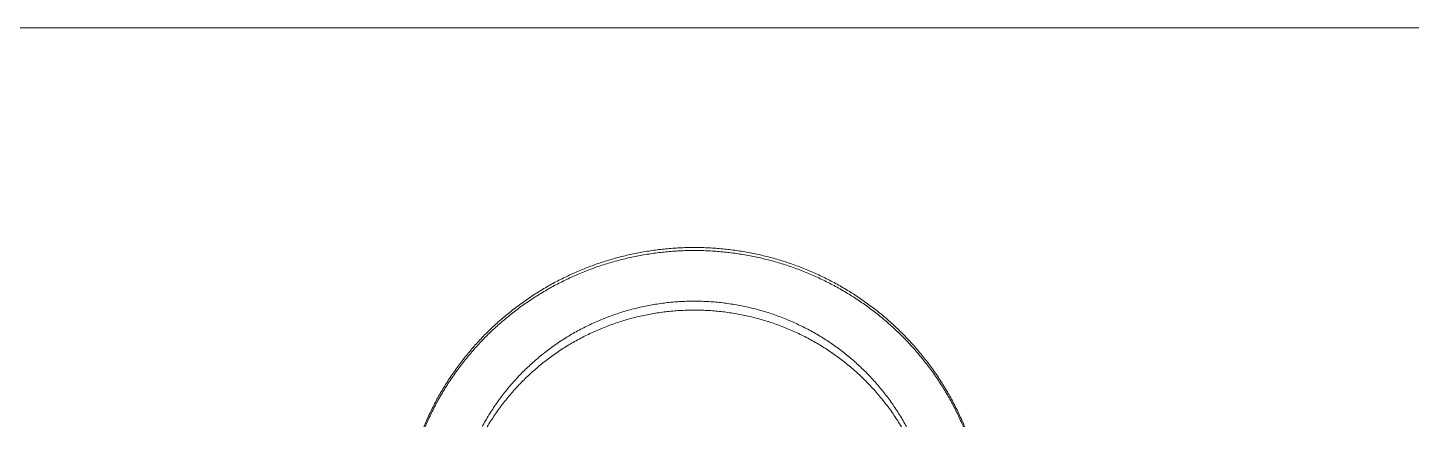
# Model space of a CAD drawing. Extents: x 65572 to 72871, y 30718 to 33858.
# Drawn here: x 65951.726 to 65954.9, y 32366.968 to 32367.882 of the extents above; entities that cross this region are included whole.
import ezdxf

# ---------------------------------------------------------------- set-up
doc = ezdxf.new("R2010")
doc.units = 0
doc.header["$LTSCALE"] = 0.5
doc.header["$MEASUREMENT"] = 0
doc.layers.get('0').update_dxf_attribs({"color": 20, "linetype": 'CONTINUOUS'})
doc.layers.add('Layout', color=154, linetype='CONTINUOUS', lineweight=5)

# ---------------------------------------------------------------- blocks, each defined once
blk = doc.blocks.new('button')
at = {"color": 0}
for points in [[(66732.747, 37141.235), (66732.709, 37141.326), (66732.67, 37141.418), (66732.631, 37141.509), (66732.591, 37141.6), (66732.551, 37141.691), (66732.51, 37141.782), (66732.469, 37141.872), (66732.427, 37141.962), (66732.385, 37142.052), (66732.342, 37142.141), (66732.299, 37142.231), (66732.255, 37142.32), (66732.21, 37142.409), (66732.165, 37142.497), (66732.119, 37142.585), (66732.073, 37142.673), (66732.027, 37142.761), (66731.979, 37142.849), (66731.932, 37142.936), (66731.884, 37143.023), (66731.835, 37143.109), (66731.786, 37143.196), (66731.736, 37143.282), (66731.686, 37143.368), (66731.635, 37143.453), (66731.583, 37143.538), (66731.532, 37143.623), (66731.479, 37143.708), (66731.426, 37143.792), (66731.373, 37143.876), (66731.319, 37143.96), (66731.265, 37144.043), (66731.21, 37144.126), (66731.155, 37144.209), (66731.099, 37144.291), (66731.042, 37144.373), (66730.986, 37144.455), (66730.928, 37144.536), (66730.87, 37144.617), (66730.812, 37144.698), (66730.753, 37144.778), (66730.694, 37144.859), (66730.634, 37144.938), (66730.574, 37145.018), (66730.513, 37145.097), (66730.452, 37145.175), (66730.391, 37145.253), (66730.329, 37145.331), (66730.266, 37145.409), (66730.203, 37145.486), (66730.139, 37145.563), (66730.075, 37145.639), (66730.011, 37145.715), (66729.946, 37145.791), (66729.881, 37145.866), (66729.815, 37145.941), (66729.749, 37146.016), (66729.682, 37146.09), (66729.615, 37146.164), (66729.547, 37146.237), (66729.479, 37146.31), (66729.411, 37146.383), (66729.342, 37146.455), (66729.273, 37146.527), (66729.203, 37146.598), (66729.133, 37146.669), (66729.062, 37146.74), (66728.991, 37146.81), (66728.92, 37146.879), (66728.848, 37146.949), (66728.776, 37147.018), (66728.703, 37147.086), (66728.63, 37147.154), (66728.556, 37147.222), (66728.483, 37147.289), (66728.408, 37147.356), (66728.334, 37147.422), (66728.258, 37147.488), (66728.183, 37147.553), (66728.107, 37147.618), (66728.031, 37147.683), (66727.954, 37147.747), (66727.877, 37147.811), (66727.8, 37147.874), (66727.722, 37147.937), (66727.644, 37147.999), (66727.565, 37148.061), (66727.486, 37148.122), (66727.407, 37148.183), (66727.327, 37148.244), (66727.247, 37148.304), (66727.167, 37148.363), (66727.086, 37148.422), (66727.005, 37148.481), (66726.924, 37148.539), (66726.842, 37148.597), (66726.76, 37148.654), (66726.677, 37148.71), (66726.594, 37148.767), (66726.511, 37148.822), (66726.428, 37148.878), (66726.344, 37148.932), (66726.26, 37148.987), (66726.175, 37149.04), (66726.091, 37149.094), (66726.005, 37149.147), (66725.92, 37149.199), (66725.834, 37149.251), (66725.748, 37149.302), (66725.662, 37149.353), (66725.575, 37149.403), (66725.488, 37149.453), (66725.401, 37149.502), (66725.313, 37149.551), (66725.226, 37149.599), (66725.138, 37149.647), (66725.049, 37149.694), (66724.96, 37149.741), (66724.871, 37149.787), (66724.782, 37149.833), (66724.693, 37149.878), (66724.603, 37149.922), (66724.513, 37149.966), (66724.423, 37150.01), (66724.332, 37150.053), (66724.241, 37150.096), (66724.15, 37150.138), (66724.059, 37150.179), (66723.967, 37150.22), (66723.875, 37150.26), (66723.783, 37150.3), (66723.691, 37150.34), (66723.598, 37150.378), (66723.506, 37150.417), (66723.413, 37150.454), (66723.319, 37150.491), (66723.226, 37150.528), (66723.132, 37150.564), (66723.038, 37150.6), (66722.944, 37150.635), (66722.85, 37150.669), (66722.755, 37150.703), (66722.661, 37150.736), (66722.566, 37150.769), (66722.471, 37150.801), (66722.375, 37150.833), (66722.28, 37150.864), (66722.184, 37150.895), (66722.088, 37150.925), (66721.992, 37150.954), (66721.896, 37150.983), (66721.8, 37151.011), (66721.703, 37151.039), (66721.606, 37151.066), (66721.51, 37151.093), (66721.412, 37151.119), (66721.315, 37151.144), (66721.218, 37151.169), (66721.12, 37151.194), (66721.023, 37151.217), (66720.925, 37151.241), (66720.827, 37151.263), (66720.729, 37151.285), (66720.631, 37151.307), (66720.533, 37151.328), (66720.434, 37151.348), (66720.336, 37151.368), (66720.237, 37151.387), (66720.138, 37151.406), (66720.039, 37151.424), (66719.94, 37151.441), (66719.841, 37151.458), (66719.742, 37151.475), (66719.643, 37151.49), (66719.543, 37151.506), (66719.444, 37151.52), (66719.344, 37151.534), (66719.245, 37151.548), (66719.145, 37151.56), (66719.045, 37151.573), (66718.945, 37151.584), (66718.845, 37151.596), (66718.745, 37151.606), (66718.645, 37151.616), (66718.545, 37151.625), (66718.445, 37151.634), (66718.345, 37151.642), (66718.244, 37151.65), (66718.144, 37151.657), (66718.044, 37151.663), (66717.943, 37151.669), (66717.843, 37151.675), (66717.742, 37151.679), (66717.642, 37151.683), (66717.541, 37151.687), (66717.441, 37151.69), (66717.34, 37151.692), (66717.24, 37151.694), (66717.139, 37151.695), (66717.039, 37151.696), (66716.938, 37151.696), (66716.837, 37151.695), (66716.737, 37151.694), (66716.636, 37151.692), (66716.536, 37151.69), (66716.435, 37151.687), (66716.335, 37151.683), (66716.234, 37151.679), (66716.134, 37151.675), (66716.033, 37151.669), (66715.933, 37151.663), (66715.833, 37151.657), (66715.732, 37151.65), (66715.632, 37151.642), (66715.532, 37151.634), (66715.431, 37151.625), (66715.331, 37151.616), (66715.231, 37151.606), (66715.131, 37151.596), (66715.031, 37151.584), (66714.931, 37151.573), (66714.832, 37151.56), (66714.732, 37151.548), (66714.632, 37151.534), (66714.533, 37151.52), (66714.433, 37151.506), (66714.334, 37151.49), (66714.235, 37151.475), (66714.135, 37151.458), (66714.036, 37151.441), (66713.937, 37151.424), (66713.838, 37151.406), (66713.74, 37151.387), (66713.641, 37151.368), (66713.542, 37151.348), (66713.444, 37151.328), (66713.346, 37151.307), (66713.247, 37151.285), (66713.149, 37151.263), (66713.052, 37151.241), (66712.954, 37151.217), (66712.856, 37151.194), (66712.759, 37151.169), (66712.661, 37151.144), (66712.564, 37151.119), (66712.467, 37151.093), (66712.37, 37151.066), (66712.273, 37151.039), (66712.177, 37151.011), (66712.081, 37150.983), (66711.984, 37150.954), (66711.888, 37150.925), (66711.792, 37150.895), (66711.697, 37150.864), (66711.601, 37150.833), (66711.506, 37150.801), (66711.411, 37150.769), (66711.316, 37150.736), (66711.221, 37150.703), (66711.127, 37150.669), (66711.032, 37150.635), (66710.938, 37150.6), (66710.844, 37150.564), (66710.751, 37150.528), (66710.657, 37150.491), (66710.564, 37150.454), (66710.471, 37150.417), (66710.378, 37150.378), (66710.286, 37150.34), (66710.193, 37150.3), (66710.101, 37150.26), (66710.009, 37150.22), (66709.918, 37150.179), (66709.827, 37150.138), (66709.735, 37150.096), (66709.645, 37150.053), (66709.554, 37150.01), (66709.464, 37149.966), (66709.374, 37149.922), (66709.284, 37149.878), (66709.194, 37149.833), (66709.105, 37149.787), (66709.016, 37149.741), (66708.927, 37149.694), (66708.839, 37149.647), (66708.751, 37149.599), (66708.663, 37149.551), (66708.576, 37149.502), (66708.488, 37149.453), (66708.401, 37149.403), (66708.315, 37149.353), (66708.228, 37149.302), (66708.142, 37149.251), (66708.057, 37149.199), (66707.971, 37149.147), (66707.886, 37149.094), (66707.801, 37149.04), (66707.717, 37148.987), (66707.633, 37148.932), (66707.549, 37148.878), (66707.465, 37148.822), (66707.382, 37148.767), (66707.299, 37148.71), (66707.217, 37148.654), (66707.135, 37148.597), (66707.053, 37148.539), (66706.972, 37148.481), (66706.89, 37148.422), (66706.81, 37148.363), (66706.729, 37148.304), (66706.649, 37148.244), (66706.57, 37148.183), (66706.49, 37148.122), (66706.411, 37148.061), (66706.333, 37147.999), (66706.255, 37147.937), (66706.177, 37147.874), (66706.099, 37147.811), (66706.022, 37147.747), (66705.946, 37147.683), (66705.869, 37147.618), (66705.794, 37147.553), (66705.718, 37147.488), (66705.643, 37147.422), (66705.568, 37147.356), (66705.494, 37147.289), (66705.42, 37147.222), (66705.347, 37147.154), (66705.273, 37147.086), (66705.201, 37147.018), (66705.129, 37146.949), (66705.057, 37146.879), (66704.985, 37146.81), (66704.914, 37146.74), (66704.844, 37146.669), (66704.773, 37146.598), (66704.704, 37146.527), (66704.634, 37146.455), (66704.566, 37146.383), (66704.497, 37146.31), (66704.429, 37146.237), (66704.362, 37146.164), (66704.294, 37146.09), (66704.228, 37146.016), (66704.162, 37145.941), (66704.096, 37145.866), (66704.03, 37145.791), (66703.966, 37145.715), (66703.901, 37145.639), (66703.837, 37145.563), (66703.774, 37145.486), (66703.711, 37145.409), (66703.648, 37145.331), (66703.586, 37145.253), (66703.524, 37145.175), (66703.463, 37145.097), (66703.402, 37145.018), (66703.342, 37144.938), (66703.282, 37144.859), (66703.223, 37144.778), (66703.164, 37144.698), (66703.106, 37144.617), (66703.048, 37144.536), (66702.991, 37144.455), (66702.934, 37144.373), (66702.878, 37144.291), (66702.822, 37144.209), (66702.767, 37144.126), (66702.712, 37144.043), (66702.657, 37143.96), (66702.604, 37143.876), (66702.55, 37143.792), (66702.497, 37143.708), (66702.445, 37143.623), (66702.393, 37143.538), (66702.342, 37143.453), (66702.291, 37143.368), (66702.241, 37143.282), (66702.191, 37143.196), (66702.142, 37143.109), (66702.093, 37143.023), (66702.045, 37142.936), (66701.997, 37142.849), (66701.95, 37142.761), (66701.903, 37142.673), (66701.857, 37142.585), (66701.812, 37142.497), (66701.767, 37142.409), (66701.722, 37142.32), (66701.678, 37142.231), (66701.635, 37142.141), (66701.592, 37142.052), (66701.549, 37141.962), (66701.507, 37141.872), (66701.466, 37141.782), (66701.425, 37141.691), (66701.385, 37141.6), (66701.346, 37141.509), (66701.306, 37141.418), (66701.268, 37141.326), (66701.23, 37141.235)], [(66732.67, 37141.244), (66732.631, 37141.336), (66732.591, 37141.427), (66732.551, 37141.517), (66732.51, 37141.608), (66732.469, 37141.698), (66732.427, 37141.788), (66732.385, 37141.878), (66732.342, 37141.968), (66732.299, 37142.057), (66732.255, 37142.146), (66732.21, 37142.235), (66732.165, 37142.323), (66732.119, 37142.412), (66732.073, 37142.5), (66732.027, 37142.588), (66731.979, 37142.675), (66731.932, 37142.762), (66731.884, 37142.849), (66731.835, 37142.936), (66731.786, 37143.022), (66731.736, 37143.108), (66731.686, 37143.194), (66731.635, 37143.28), (66731.583, 37143.365), (66731.532, 37143.45), (66731.479, 37143.534), (66731.426, 37143.618), (66731.373, 37143.702), (66731.319, 37143.786), (66731.265, 37143.869), (66731.21, 37143.952), (66731.155, 37144.035), (66731.099, 37144.118), (66731.042, 37144.2), (66730.986, 37144.281), (66730.928, 37144.363), (66730.87, 37144.444), (66730.812, 37144.524), (66730.753, 37144.605), (66730.694, 37144.685), (66730.634, 37144.765), (66730.574, 37144.844), (66730.513, 37144.923), (66730.452, 37145.001), (66730.391, 37145.08), (66730.329, 37145.158), (66730.266, 37145.235), (66730.203, 37145.312), (66730.139, 37145.389), (66730.075, 37145.466), (66730.011, 37145.542), (66729.946, 37145.617), (66729.881, 37145.693), (66729.815, 37145.768), (66729.749, 37145.842), (66729.682, 37145.916), (66729.615, 37145.99), (66729.547, 37146.063), (66729.479, 37146.136), (66729.411, 37146.209), (66729.342, 37146.281), (66729.273, 37146.353), (66729.203, 37146.424), (66729.133, 37146.495), (66729.062, 37146.566), (66728.991, 37146.636), (66728.92, 37146.706), (66728.848, 37146.775), (66728.776, 37146.844), (66728.703, 37146.912), (66728.63, 37146.98), (66728.556, 37147.048), (66728.483, 37147.115), (66728.408, 37147.182), (66728.334, 37147.248), (66728.258, 37147.314), (66728.183, 37147.38), (66728.107, 37147.445), (66728.031, 37147.509), (66727.954, 37147.573), (66727.877, 37147.637), (66727.8, 37147.7), (66727.722, 37147.763), (66727.644, 37147.825), (66727.565, 37147.887), (66727.486, 37147.949), (66727.407, 37148.009), (66727.327, 37148.07), (66727.247, 37148.13), (66727.167, 37148.19), (66727.086, 37148.249), (66727.005, 37148.307), (66726.924, 37148.365), (66726.842, 37148.423), (66726.76, 37148.48), (66726.677, 37148.537), (66726.594, 37148.593), (66726.511, 37148.649), (66726.428, 37148.704), (66726.344, 37148.759), (66726.26, 37148.813), (66726.175, 37148.867), (66726.091, 37148.92), (66726.005, 37148.973), (66725.92, 37149.025), (66725.834, 37149.077), (66725.748, 37149.128), (66725.662, 37149.179), (66725.575, 37149.229), (66725.488, 37149.279), (66725.401, 37149.328), (66725.313, 37149.377), (66725.226, 37149.425), (66725.138, 37149.473), (66725.049, 37149.52), (66724.96, 37149.567), (66724.871, 37149.613), (66724.782, 37149.659), (66724.693, 37149.704), (66724.603, 37149.749), (66724.513, 37149.793), (66724.423, 37149.836), (66724.332, 37149.879), (66724.241, 37149.922), (66724.15, 37149.964), (66724.059, 37150.005), (66723.967, 37150.046), (66723.875, 37150.087), (66723.783, 37150.127), (66723.691, 37150.166), (66723.598, 37150.205), (66723.506, 37150.243), (66723.413, 37150.281), (66723.319, 37150.318), (66723.226, 37150.354), (66723.132, 37150.39), (66723.038, 37150.426), (66722.944, 37150.461), (66722.85, 37150.495), (66722.755, 37150.529), (66722.661, 37150.563), (66722.566, 37150.595), (66722.471, 37150.628), (66722.375, 37150.659), (66722.28, 37150.69), (66722.184, 37150.721), (66722.088, 37150.751), (66721.992, 37150.78), (66721.896, 37150.809), (66721.8, 37150.838), (66721.703, 37150.865), (66721.606, 37150.892), (66721.51, 37150.919), (66721.412, 37150.945), (66721.315, 37150.971), (66721.218, 37150.996), (66721.12, 37151.02), (66721.023, 37151.044), (66720.925, 37151.067), (66720.827, 37151.09), (66720.729, 37151.112), (66720.631, 37151.133), (66720.533, 37151.154), (66720.434, 37151.175), (66720.336, 37151.194), (66720.237, 37151.214), (66720.138, 37151.232), (66720.039, 37151.25), (66719.94, 37151.268), (66719.841, 37151.285), (66719.742, 37151.301), (66719.643, 37151.317), (66719.543, 37151.332), (66719.444, 37151.346), (66719.344, 37151.361), (66719.245, 37151.374), (66719.145, 37151.387), (66719.045, 37151.399), (66718.945, 37151.411), (66718.845, 37151.422), (66718.745, 37151.432), (66718.645, 37151.442), (66718.545, 37151.452), (66718.445, 37151.46), (66718.345, 37151.469), (66718.244, 37151.476), (66718.144, 37151.483), (66718.044, 37151.49), (66717.943, 37151.496), (66717.843, 37151.501), (66717.742, 37151.506), (66717.642, 37151.51), (66717.541, 37151.513), (66717.441, 37151.516), (66717.34, 37151.518), (66717.24, 37151.52), (66717.139, 37151.521), (66717.039, 37151.522), (66716.938, 37151.522), (66716.837, 37151.521), (66716.737, 37151.52), (66716.636, 37151.518), (66716.536, 37151.516), (66716.435, 37151.513), (66716.335, 37151.51), (66716.234, 37151.506), (66716.134, 37151.501), (66716.033, 37151.496), (66715.933, 37151.49), (66715.833, 37151.483), (66715.732, 37151.476), (66715.632, 37151.469), (66715.532, 37151.46), (66715.431, 37151.452), (66715.331, 37151.442), (66715.231, 37151.432), (66715.131, 37151.422), (66715.031, 37151.411), (66714.931, 37151.399), (66714.832, 37151.387), (66714.732, 37151.374), (66714.632, 37151.361), (66714.533, 37151.346), (66714.433, 37151.332), (66714.334, 37151.317), (66714.235, 37151.301), (66714.135, 37151.285), (66714.036, 37151.268), (66713.937, 37151.25), (66713.838, 37151.232), (66713.74, 37151.214), (66713.641, 37151.194), (66713.542, 37151.175), (66713.444, 37151.154), (66713.346, 37151.133), (66713.247, 37151.112), (66713.149, 37151.09), (66713.052, 37151.067), (66712.954, 37151.044), (66712.856, 37151.02), (66712.759, 37150.996), (66712.661, 37150.971), (66712.564, 37150.945), (66712.467, 37150.919), (66712.37, 37150.892), (66712.273, 37150.865), (66712.177, 37150.838), (66712.081, 37150.809), (66711.984, 37150.78), (66711.888, 37150.751), (66711.792, 37150.721), (66711.697, 37150.69), (66711.601, 37150.659), (66711.506, 37150.628), (66711.411, 37150.595), (66711.316, 37150.563), (66711.221, 37150.529), (66711.127, 37150.495), (66711.032, 37150.461), (66710.938, 37150.426), (66710.844, 37150.39), (66710.751, 37150.354), (66710.657, 37150.318), (66710.564, 37150.281), (66710.471, 37150.243), (66710.378, 37150.205), (66710.286, 37150.166), (66710.193, 37150.127), (66710.101, 37150.087), (66710.009, 37150.046), (66709.918, 37150.005), (66709.827, 37149.964), (66709.735, 37149.922), (66709.645, 37149.879), (66709.554, 37149.836), (66709.464, 37149.793), (66709.374, 37149.749), (66709.284, 37149.704), (66709.194, 37149.659), (66709.105, 37149.613), (66709.016, 37149.567), (66708.927, 37149.52), (66708.839, 37149.473), (66708.751, 37149.425), (66708.663, 37149.377), (66708.576, 37149.328), (66708.488, 37149.279), (66708.401, 37149.229), (66708.315, 37149.179), (66708.228, 37149.128), (66708.142, 37149.077), (66708.057, 37149.025), (66707.971, 37148.973), (66707.886, 37148.92), (66707.801, 37148.867), (66707.717, 37148.813), (66707.633, 37148.759), (66707.549, 37148.704), (66707.465, 37148.649), (66707.382, 37148.593), (66707.299, 37148.537), (66707.217, 37148.48), (66707.135, 37148.423), (66707.053, 37148.365), (66706.972, 37148.307), (66706.89, 37148.249), (66706.81, 37148.19), (66706.729, 37148.13), (66706.649, 37148.07), (66706.57, 37148.009), (66706.49, 37147.949), (66706.411, 37147.887), (66706.333, 37147.825), (66706.255, 37147.763), (66706.177, 37147.7), (66706.099, 37147.637), (66706.022, 37147.573), (66705.946, 37147.509), (66705.869, 37147.445), (66705.794, 37147.38), (66705.718, 37147.314), (66705.643, 37147.248), (66705.568, 37147.182), (66705.494, 37147.115), (66705.42, 37147.048), (66705.347, 37146.98), (66705.273, 37146.912), (66705.201, 37146.844), (66705.129, 37146.775), (66705.057, 37146.706), (66704.985, 37146.636), (66704.914, 37146.566), (66704.844, 37146.495), (66704.773, 37146.424), (66704.704, 37146.353), (66704.634, 37146.281), (66704.566, 37146.209), (66704.497, 37146.136), (66704.429, 37146.063), (66704.362, 37145.99), (66704.294, 37145.916), (66704.228, 37145.842), (66704.162, 37145.768), (66704.096, 37145.693), (66704.03, 37145.617), (66703.966, 37145.542), (66703.901, 37145.466), (66703.837, 37145.389), (66703.774, 37145.312), (66703.711, 37145.235), (66703.648, 37145.158), (66703.586, 37145.08), (66703.524, 37145.001), (66703.463, 37144.923), (66703.402, 37144.844), (66703.342, 37144.765), (66703.282, 37144.685), (66703.223, 37144.605), (66703.164, 37144.524), (66703.106, 37144.444), (66703.048, 37144.363), (66702.991, 37144.281), (66702.934, 37144.2), (66702.878, 37144.118), (66702.822, 37144.035), (66702.767, 37143.952), (66702.712, 37143.869), (66702.657, 37143.786), (66702.604, 37143.702), (66702.55, 37143.618), (66702.497, 37143.534), (66702.445, 37143.45), (66702.393, 37143.365), (66702.342, 37143.28), (66702.291, 37143.194), (66702.241, 37143.108), (66702.191, 37143.022), (66702.142, 37142.936), (66702.093, 37142.849), (66702.045, 37142.762), (66701.997, 37142.675), (66701.95, 37142.588), (66701.903, 37142.5), (66701.857, 37142.412), (66701.812, 37142.323), (66701.767, 37142.235), (66701.722, 37142.146), (66701.678, 37142.057), (66701.635, 37141.968), (66701.592, 37141.878), (66701.549, 37141.788), (66701.507, 37141.698), (66701.466, 37141.608), (66701.425, 37141.517), (66701.385, 37141.427), (66701.346, 37141.336), (66701.306, 37141.244)], [(66729.348, 37141.255), (66729.301, 37141.342), (66729.253, 37141.429), (66729.204, 37141.516), (66729.154, 37141.602), (66729.104, 37141.688), (66729.054, 37141.774), (66729.002, 37141.859), (66728.95, 37141.944), (66728.898, 37142.028), (66728.844, 37142.113), (66728.791, 37142.196), (66728.736, 37142.28), (66728.681, 37142.363), (66728.625, 37142.445), (66728.569, 37142.527), (66728.512, 37142.609), (66728.455, 37142.691), (66728.397, 37142.772), (66728.338, 37142.852), (66728.279, 37142.932), (66728.219, 37143.012), (66728.159, 37143.091), (66728.098, 37143.17), (66728.036, 37143.249), (66727.974, 37143.327), (66727.911, 37143.404), (66727.848, 37143.481), (66727.784, 37143.558), (66727.72, 37143.634), (66727.655, 37143.71), (66727.59, 37143.785), (66727.524, 37143.86), (66727.457, 37143.934), (66727.39, 37144.008), (66727.322, 37144.082), (66727.254, 37144.155), (66727.186, 37144.227), (66727.116, 37144.299), (66727.047, 37144.37), (66726.976, 37144.441), (66726.906, 37144.512), (66726.834, 37144.582), (66726.762, 37144.651), (66726.69, 37144.72), (66726.617, 37144.789), (66726.544, 37144.857), (66726.47, 37144.924), (66726.396, 37144.991), (66726.321, 37145.057), (66726.246, 37145.123), (66726.17, 37145.188), (66726.094, 37145.253), (66726.017, 37145.317), (66725.94, 37145.381), (66725.862, 37145.444), (66725.784, 37145.506), (66725.706, 37145.568), (66725.627, 37145.63), (66725.547, 37145.691), (66725.468, 37145.751), (66725.387, 37145.811), (66725.307, 37145.87), (66725.225, 37145.929), (66725.144, 37145.987), (66725.062, 37146.044), (66724.979, 37146.101), (66724.897, 37146.157), (66724.813, 37146.213), (66724.73, 37146.268), (66724.646, 37146.323), (66724.561, 37146.377), (66724.476, 37146.43), (66724.391, 37146.483), (66724.305, 37146.535), (66724.219, 37146.586), (66724.133, 37146.637), (66724.046, 37146.687), (66723.959, 37146.737), (66723.872, 37146.786), (66723.784, 37146.834), (66723.696, 37146.882), (66723.607, 37146.929), (66723.518, 37146.976), (66723.429, 37147.022), (66723.34, 37147.067), (66723.25, 37147.112), (66723.16, 37147.156), (66723.069, 37147.199), (66722.978, 37147.242), (66722.887, 37147.284), (66722.796, 37147.325), (66722.704, 37147.366), (66722.612, 37147.406), (66722.52, 37147.446), (66722.427, 37147.485), (66722.334, 37147.523), (66722.241, 37147.56), (66722.148, 37147.597), (66722.054, 37147.633), (66721.96, 37147.669), (66721.866, 37147.704), (66721.771, 37147.738), (66721.677, 37147.772), (66721.582, 37147.804), (66721.486, 37147.837), (66721.391, 37147.868), (66721.295, 37147.899), (66721.199, 37147.929), (66721.103, 37147.959), (66721.007, 37147.987), (66720.911, 37148.015), (66720.814, 37148.043), (66720.717, 37148.07), (66720.62, 37148.096), (66720.523, 37148.121), (66720.425, 37148.146), (66720.327, 37148.17), (66720.23, 37148.193), (66720.132, 37148.216), (66720.033, 37148.238), (66719.935, 37148.259), (66719.837, 37148.279), (66719.738, 37148.299), (66719.639, 37148.318), (66719.54, 37148.337), (66719.441, 37148.354), (66719.342, 37148.371), (66719.243, 37148.388), (66719.144, 37148.403), (66719.044, 37148.418), (66718.944, 37148.432), (66718.845, 37148.446), (66718.745, 37148.459), (66718.645, 37148.471), (66718.545, 37148.482), (66718.445, 37148.493), (66718.345, 37148.503), (66718.245, 37148.512), (66718.144, 37148.521), (66718.044, 37148.528), (66717.944, 37148.535), (66717.843, 37148.542), (66717.743, 37148.548), (66717.642, 37148.553), (66717.542, 37148.557), (66717.441, 37148.56), (66717.341, 37148.563), (66717.24, 37148.565), (66717.139, 37148.567), (66717.039, 37148.568), (66716.938, 37148.568), (66716.837, 37148.567), (66716.737, 37148.565), (66716.636, 37148.563), (66716.535, 37148.56), (66716.435, 37148.557), (66716.334, 37148.553), (66716.234, 37148.548), (66716.133, 37148.542), (66716.033, 37148.535), (66715.933, 37148.528), (66715.832, 37148.521), (66715.732, 37148.512), (66715.632, 37148.503), (66715.532, 37148.493), (66715.431, 37148.482), (66715.332, 37148.471), (66715.232, 37148.459), (66715.132, 37148.446), (66715.032, 37148.432), (66714.932, 37148.418), (66714.833, 37148.403), (66714.734, 37148.388), (66714.634, 37148.371), (66714.535, 37148.354), (66714.436, 37148.337), (66714.337, 37148.318), (66714.239, 37148.299), (66714.14, 37148.279), (66714.041, 37148.259), (66713.943, 37148.238), (66713.845, 37148.216), (66713.747, 37148.193), (66713.649, 37148.17), (66713.551, 37148.146), (66713.454, 37148.121), (66713.357, 37148.096), (66713.26, 37148.07), (66713.163, 37148.043), (66713.066, 37148.015), (66712.969, 37147.987), (66712.873, 37147.959), (66712.777, 37147.929), (66712.681, 37147.899), (66712.586, 37147.868), (66712.49, 37147.837), (66712.395, 37147.804), (66712.3, 37147.772), (66712.205, 37147.738), (66712.111, 37147.704), (66712.017, 37147.669), (66711.923, 37147.633), (66711.829, 37147.597), (66711.735, 37147.56), (66711.642, 37147.523), (66711.549, 37147.485), (66711.457, 37147.446), (66711.365, 37147.406), (66711.273, 37147.366), (66711.181, 37147.325), (66711.089, 37147.284), (66710.998, 37147.242), (66710.907, 37147.199), (66710.817, 37147.156), (66710.727, 37147.112), (66710.637, 37147.067), (66710.547, 37147.022), (66710.458, 37146.976), (66710.369, 37146.929), (66710.281, 37146.882), (66710.193, 37146.834), (66710.105, 37146.786), (66710.017, 37146.737), (66709.93, 37146.687), (66709.844, 37146.637), (66709.757, 37146.586), (66709.671, 37146.535), (66709.586, 37146.483), (66709.5, 37146.43), (66709.415, 37146.377), (66709.331, 37146.323), (66709.247, 37146.268), (66709.163, 37146.213), (66709.08, 37146.157), (66708.997, 37146.101), (66708.915, 37146.044), (66708.833, 37145.987), (66708.751, 37145.929), (66708.67, 37145.87), (66708.589, 37145.811), (66708.509, 37145.751), (66708.429, 37145.691), (66708.35, 37145.63), (66708.271, 37145.568), (66708.192, 37145.506), (66708.114, 37145.444), (66708.036, 37145.381), (66707.959, 37145.317), (66707.883, 37145.253), (66707.806, 37145.188), (66707.731, 37145.123), (66707.655, 37145.057), (66707.581, 37144.991), (66707.506, 37144.924), (66707.433, 37144.857), (66707.359, 37144.789), (66707.286, 37144.72), (66707.214, 37144.651), (66707.142, 37144.582), (66707.071, 37144.512), (66707, 37144.441), (66706.93, 37144.37), (66706.86, 37144.299), (66706.791, 37144.227), (66706.722, 37144.155), (66706.654, 37144.082), (66706.586, 37144.008), (66706.519, 37143.934), (66706.453, 37143.86), (66706.387, 37143.785), (66706.321, 37143.71), (66706.256, 37143.634), (66706.192, 37143.558), (66706.128, 37143.481), (66706.065, 37143.404), (66706.002, 37143.327), (66705.94, 37143.249), (66705.879, 37143.17), (66705.818, 37143.091), (66705.757, 37143.012), (66705.698, 37142.932), (66705.638, 37142.852), (66705.58, 37142.772), (66705.522, 37142.691), (66705.464, 37142.609), (66705.407, 37142.527), (66705.351, 37142.445), (66705.296, 37142.363), (66705.241, 37142.28), (66705.186, 37142.196), (66705.132, 37142.113), (66705.079, 37142.028), (66705.026, 37141.944), (66704.974, 37141.859), (66704.923, 37141.774), (66704.872, 37141.688), (66704.822, 37141.602), (66704.773, 37141.516), (66704.724, 37141.429), (66704.676, 37141.342), (66704.628, 37141.255)], [(66729.054, 37141.253), (66729.002, 37141.338), (66728.95, 37141.423), (66728.898, 37141.508), (66728.844, 37141.592), (66728.791, 37141.675), (66728.736, 37141.759), (66728.681, 37141.842), (66728.625, 37141.924), (66728.569, 37142.007), (66728.512, 37142.088), (66728.455, 37142.17), (66728.397, 37142.251), (66728.338, 37142.331), (66728.279, 37142.411), (66728.219, 37142.491), (66728.159, 37142.57), (66728.098, 37142.649), (66728.036, 37142.728), (66727.974, 37142.806), (66727.911, 37142.883), (66727.848, 37142.96), (66727.784, 37143.037), (66727.72, 37143.113), (66727.655, 37143.189), (66727.59, 37143.264), (66727.524, 37143.339), (66727.457, 37143.413), (66727.39, 37143.487), (66727.322, 37143.561), (66727.254, 37143.634), (66727.186, 37143.706), (66727.116, 37143.778), (66727.047, 37143.85), (66726.976, 37143.92), (66726.906, 37143.991), (66726.834, 37144.061), (66726.762, 37144.13), (66726.69, 37144.199), (66726.617, 37144.268), (66726.544, 37144.336), (66726.47, 37144.403), (66726.396, 37144.47), (66726.321, 37144.536), (66726.246, 37144.602), (66726.17, 37144.667), (66726.094, 37144.732), (66726.017, 37144.796), (66725.94, 37144.86), (66725.862, 37144.923), (66725.784, 37144.986), (66725.706, 37145.048), (66725.627, 37145.109), (66725.547, 37145.17), (66725.468, 37145.23), (66725.387, 37145.29), (66725.307, 37145.349), (66725.225, 37145.408), (66725.144, 37145.466), (66725.062, 37145.523), (66724.979, 37145.58), (66724.897, 37145.636), (66724.813, 37145.692), (66724.73, 37145.747), (66724.646, 37145.802), (66724.561, 37145.856), (66724.476, 37145.909), (66724.391, 37145.962), (66724.305, 37146.014), (66724.219, 37146.065), (66724.133, 37146.116), (66724.046, 37146.166), (66723.959, 37146.216), (66723.872, 37146.265), (66723.784, 37146.313), (66723.696, 37146.361), (66723.607, 37146.408), (66723.518, 37146.455), (66723.429, 37146.501), (66723.34, 37146.546), (66723.25, 37146.591), (66723.16, 37146.635), (66723.069, 37146.678), (66722.978, 37146.721), (66722.887, 37146.763), (66722.796, 37146.804), (66722.704, 37146.845), (66722.612, 37146.885), (66722.52, 37146.925), (66722.427, 37146.964), (66722.334, 37147.002), (66722.241, 37147.039), (66722.148, 37147.076), (66722.054, 37147.112), (66721.96, 37147.148), (66721.866, 37147.183), (66721.771, 37147.217), (66721.677, 37147.251), (66721.582, 37147.283), (66721.486, 37147.316), (66721.391, 37147.347), (66721.295, 37147.378), (66721.199, 37147.408), (66721.103, 37147.438), (66721.007, 37147.466), (66720.911, 37147.495), (66720.814, 37147.522), (66720.717, 37147.549), (66720.62, 37147.575), (66720.523, 37147.6), (66720.425, 37147.625), (66720.327, 37147.649), (66720.23, 37147.672), (66720.132, 37147.695), (66720.033, 37147.717), (66719.935, 37147.738), (66719.837, 37147.758), (66719.738, 37147.778), (66719.639, 37147.797), (66719.54, 37147.816), (66719.441, 37147.833), (66719.342, 37147.85), (66719.243, 37147.867), (66719.144, 37147.882), (66719.044, 37147.897), (66718.944, 37147.911), (66718.845, 37147.925), (66718.745, 37147.938), (66718.645, 37147.95), (66718.545, 37147.961), (66718.445, 37147.972), (66718.345, 37147.982), (66718.245, 37147.991), (66718.144, 37148), (66718.044, 37148.007), (66717.944, 37148.015), (66717.843, 37148.021), (66717.743, 37148.027), (66717.642, 37148.032), (66717.542, 37148.036), (66717.441, 37148.039), (66717.341, 37148.042), (66717.24, 37148.044), (66717.139, 37148.046), (66717.039, 37148.047), (66716.938, 37148.047), (66716.837, 37148.046), (66716.737, 37148.044), (66716.636, 37148.042), (66716.535, 37148.039), (66716.435, 37148.036), (66716.334, 37148.032), (66716.234, 37148.027), (66716.133, 37148.021), (66716.033, 37148.015), (66715.933, 37148.007), (66715.832, 37148), (66715.732, 37147.991), (66715.632, 37147.982), (66715.532, 37147.972), (66715.431, 37147.961), (66715.332, 37147.95), (66715.232, 37147.938), (66715.132, 37147.925), (66715.032, 37147.911), (66714.932, 37147.897), (66714.833, 37147.882), (66714.734, 37147.867), (66714.634, 37147.85), (66714.535, 37147.833), (66714.436, 37147.816), (66714.337, 37147.797), (66714.239, 37147.778), (66714.14, 37147.758), (66714.041, 37147.738), (66713.943, 37147.717), (66713.845, 37147.695), (66713.747, 37147.672), (66713.649, 37147.649), (66713.551, 37147.625), (66713.454, 37147.6), (66713.357, 37147.575), (66713.26, 37147.549), (66713.163, 37147.522), (66713.066, 37147.495), (66712.969, 37147.466), (66712.873, 37147.438), (66712.777, 37147.408), (66712.681, 37147.378), (66712.586, 37147.347), (66712.49, 37147.316), (66712.395, 37147.283), (66712.3, 37147.251), (66712.205, 37147.217), (66712.111, 37147.183), (66712.017, 37147.148), (66711.923, 37147.112), (66711.829, 37147.076), (66711.735, 37147.039), (66711.642, 37147.002), (66711.549, 37146.964), (66711.457, 37146.925), (66711.365, 37146.885), (66711.273, 37146.845), (66711.181, 37146.804), (66711.089, 37146.763), (66710.998, 37146.721), (66710.907, 37146.678), (66710.817, 37146.635), (66710.727, 37146.591), (66710.637, 37146.546), (66710.547, 37146.501), (66710.458, 37146.455), (66710.369, 37146.408), (66710.281, 37146.361), (66710.193, 37146.313), (66710.105, 37146.265), (66710.017, 37146.216), (66709.93, 37146.166), (66709.844, 37146.116), (66709.757, 37146.065), (66709.671, 37146.014), (66709.586, 37145.962), (66709.5, 37145.909), (66709.415, 37145.856), (66709.331, 37145.802), (66709.247, 37145.747), (66709.163, 37145.692), (66709.08, 37145.636), (66708.997, 37145.58), (66708.915, 37145.523), (66708.833, 37145.466), (66708.751, 37145.408), (66708.67, 37145.349), (66708.589, 37145.29), (66708.509, 37145.23), (66708.429, 37145.17), (66708.35, 37145.109), (66708.271, 37145.048), (66708.192, 37144.986), (66708.114, 37144.923), (66708.036, 37144.86), (66707.959, 37144.796), (66707.883, 37144.732), (66707.806, 37144.667), (66707.731, 37144.602), (66707.655, 37144.536), (66707.581, 37144.47), (66707.506, 37144.403), (66707.433, 37144.336), (66707.359, 37144.268), (66707.286, 37144.199), (66707.214, 37144.13), (66707.142, 37144.061), (66707.071, 37143.991), (66707, 37143.92), (66706.93, 37143.85), (66706.86, 37143.778), (66706.791, 37143.706), (66706.722, 37143.634), (66706.654, 37143.561), (66706.586, 37143.487), (66706.519, 37143.413), (66706.453, 37143.339), (66706.387, 37143.264), (66706.321, 37143.189), (66706.256, 37143.113), (66706.192, 37143.037), (66706.128, 37142.96), (66706.065, 37142.883), (66706.002, 37142.806), (66705.94, 37142.728), (66705.879, 37142.649), (66705.818, 37142.57), (66705.757, 37142.491), (66705.698, 37142.411), (66705.638, 37142.331), (66705.58, 37142.251), (66705.522, 37142.17), (66705.464, 37142.088), (66705.407, 37142.007), (66705.351, 37141.924), (66705.296, 37141.842), (66705.241, 37141.759), (66705.186, 37141.675), (66705.132, 37141.592), (66705.079, 37141.508), (66705.026, 37141.423), (66704.974, 37141.338), (66704.923, 37141.253)]]:
    blk.add_lwpolyline(points, dxfattribs=at)

msp = doc.modelspace()

# ---------------------------------------------------------------- linework, layer by layer
at = {"layer": 'Layout', "linetype": 'ByBlock'}
msp.add_line((65967.058276, 32367.882373), (65943.436229, 32367.882373), dxfattribs=at)

# ---------------------------------------------------------------- block references
at = {"layer": 'Layout', "linetype": 'ByBlock', "xscale": 0.0393700787402214, "yscale": 0.0393700787402214, "zscale": 0.0393700787402214}
msp.add_blockref('button', (63326.601913, 30904.712737), dxfattribs=at)

doc.saveas('drawing.dxf')
